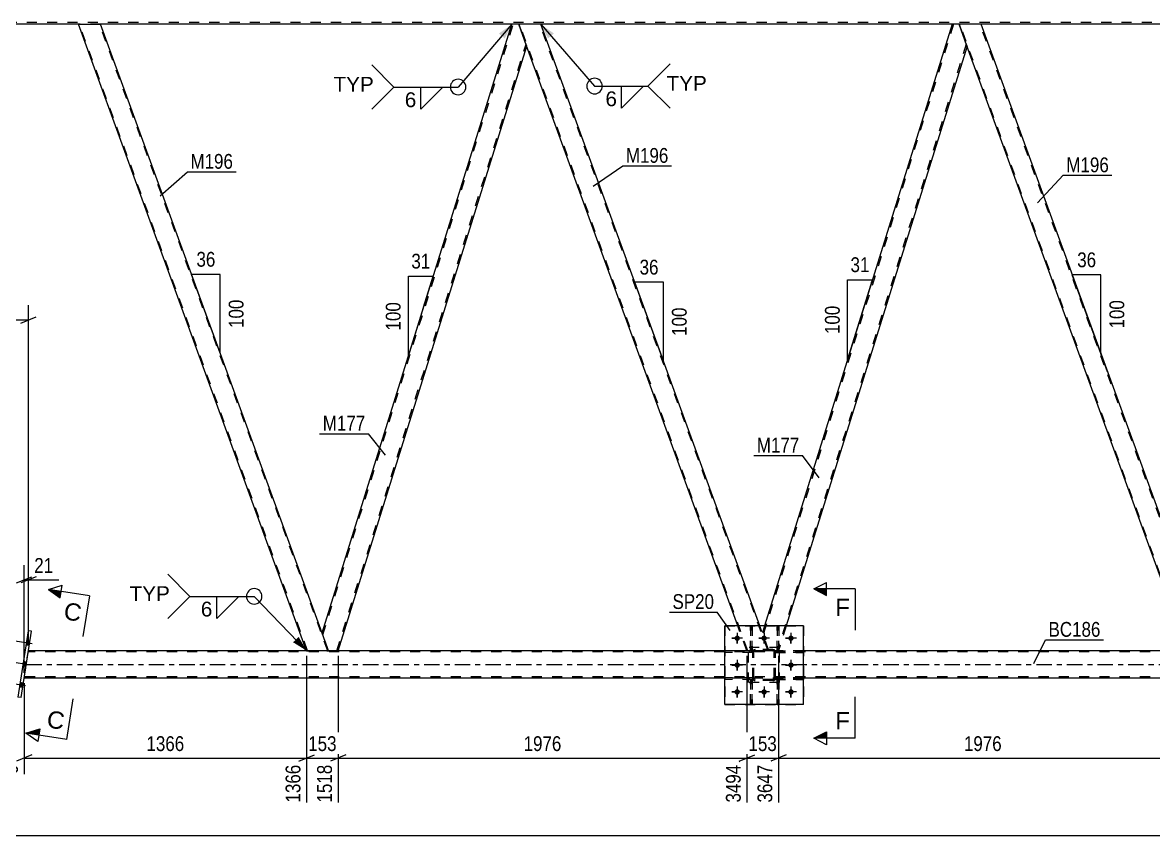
# Model space of a CAD drawing. Header units: millimetres. Extents: x 0 to 841, y 0 to 594.
# Drawn here: x 110.9 to 329.5, y 278.6 to 435.9 of the extents above; entities that cross this region are included whole.
import ezdxf

# ---------------------------------------------------------------- set-up
doc = ezdxf.new("R2010")
doc.units = ezdxf.units.MM
doc.linetypes.add('DXK_LINE_DOT2', pattern=[3.9198, 1.9599, -1.9599])
doc.linetypes.add('DXK_LINE_DOT3', pattern=[5.9187, 2.979, -0.9799, 0.9799, -0.9799])
doc.styles.add('Arial', font='ARIAL.TTF', dxfattribs={"height": 0.2})
doc.styles.add('Arial Narrow', font='ARIALN.TTF', dxfattribs={"height": 0.2})

# ---------------------------------------------------------------- blocks, each defined once
blk = doc.blocks.new('Part-318887585-3973 - 3642')
at = {"color": 7, "linetype": 'DXK_LINE_DOT2'}
for p, q in [((252.06, 314.05), (252.1, 314.24)), ((252.1, 314.24), (252.06, 314.05)), ((252.06, 309.01), (252.06, 314.05)), ((252.3, 314.05), (252.32, 314.15)), ((252.3, 309.01), (252.3, 314.05)), ((252.32, 314.15), (252.37, 314.22)), ((252.36, 314.5), (252.54, 314.53)), ((252.54, 314.53), (252.36, 314.5)), ((252.37, 314.22), (252.45, 314.28)), ((252.45, 314.28), (252.54, 314.29)), ((255.98, 314.53), (252.54, 314.53)), ((252.54, 314.29), (255.98, 314.29)), ((255.98, 314.53), (256.17, 314.5)), ((256.17, 314.5), (255.98, 314.53)), ((255.98, 314.29), (256.08, 314.28)), ((256.08, 314.28), (256.15, 314.22)), ((256.15, 314.22), (256.21, 314.15)), ((256.21, 314.15), (256.22, 314.05)), ((256.22, 309.01), (256.22, 314.05)), ((256.43, 314.24), (256.46, 314.05)), ((256.46, 314.05), (256.43, 314.24)), ((256.46, 309.01), (256.46, 314.05)), ((252.1, 308.83), (252.06, 309.01)), ((252.06, 309.01), (252.1, 308.83)), ((252.32, 308.92), (252.3, 309.01)), ((252.37, 308.84), (252.32, 308.92)), ((252.54, 308.53), (252.36, 308.57)), ((252.36, 308.57), (252.54, 308.53)), ((252.45, 308.79), (252.37, 308.84)), ((252.54, 308.77), (252.45, 308.79)), ((255.98, 308.77), (252.54, 308.77)), ((255.98, 308.53), (252.54, 308.53)), ((256.08, 308.79), (255.98, 308.77)), ((256.17, 308.57), (255.98, 308.53)), ((255.98, 308.53), (256.17, 308.57)), ((256.15, 308.84), (256.08, 308.79)), ((256.21, 308.92), (256.15, 308.84)), ((256.22, 309.01), (256.21, 308.92)), ((256.46, 309.01), (256.43, 308.83)), ((256.43, 308.83), (256.46, 309.01))]:
    blk.add_line(p, q, dxfattribs=at)
at = {"color": 7, "linetype": 'DXK_LINE_DOT3'}
blk.add_line((254.26, 311.53), (254.26, 311.53), dxfattribs=at)
at = {"color": 7, "linetype": 'DXK_LINE_DOT2'}
for centre, start, end in [((252.54, 314.05), 112.5, 157.5), ((252.54, 314.05), 112.5, 157.5), ((255.98, 314.05), 22.5, 67.5), ((255.98, 314.05), 22.5, 67.5), ((252.54, 309.01), 202.5, 247.5), ((252.54, 309.01), 202.5, 247.5), ((255.98, 309.01), 292.5, 337.5), ((255.98, 309.01), 292.5, 337.5)]:
    blk.add_arc(centre, 0.48, start, end, dxfattribs=at)
blk = doc.blocks.new('Part-318887585-4047 - 3642')
at = {"color": 2, "linetype": 'Continuous'}
for p, q in [((111.97, 318.19), (109.95, 305.35)), ((110.58, 305.25), (112.6, 318.09)), ((112.6, 318.09), (111.97, 318.19)), ((110.58, 305.25), (109.95, 305.35))]:
    blk.add_line(p, q, dxfattribs=at)
blk = doc.blocks.new('Part-318887585-4115 - 3642')
at = {"color": 7, "linetype": 'DXK_LINE_DOT2'}
for p, q in [((252.06, 309.09), (246.66, 309.09)), ((246.66, 308.77), (246.66, 309.09)), ((252.06, 308.77), (246.66, 308.77)), ((251.46, 308.77), (251.46, 309.09)), ((252.06, 309.09), (252.06, 308.77))]:
    blk.add_line(p, q, dxfattribs=at)
blk = doc.blocks.new('Part-318887585-4079 - 3642')
at = {"color": 7, "linetype": 'DXK_LINE_DOT2'}
for p, q in [((256.82, 303.93), (256.82, 308.77)), ((256.82, 308.77), (257.14, 308.77)), ((257.14, 308.77), (257.14, 303.93)), ((256.82, 308.17), (257.14, 308.17)), ((257.14, 303.93), (256.82, 303.93))]:
    blk.add_line(p, q, dxfattribs=at)
blk = doc.blocks.new('Part-318887585-4085 - 3642')
at = {"color": 7, "linetype": 'DXK_LINE_DOT2'}
for p, q in [((256.82, 314.29), (256.82, 319.13)), ((256.82, 319.13), (257.14, 319.13)), ((257.14, 319.13), (257.14, 314.29)), ((256.82, 314.89), (257.14, 314.89)), ((257.14, 314.29), (256.82, 314.29))]:
    blk.add_line(p, q, dxfattribs=at)
blk = doc.blocks.new('Part-318887585-4039 - 3642')
at = {"color": 7, "linetype": 'DXK_LINE_DOT2'}
for p, q in [((261.86, 309.09), (256.46, 309.09)), ((256.46, 309.09), (256.46, 308.77)), ((256.46, 308.77), (261.86, 308.77)), ((257.06, 308.77), (257.06, 309.09)), ((261.86, 308.77), (261.86, 309.09))]:
    blk.add_line(p, q, dxfattribs=at)
blk = doc.blocks.new('Part-318887585-4118 - 3642')
at = {"color": 2, "linetype": 'Continuous'}
blk.add_line((251.94, 319.13), (251.62, 319.13), dxfattribs=at)
at = {"color": 7, "linetype": 'DXK_LINE_DOT2'}
for p, q in [((251.62, 319.13), (251.62, 314.29)), ((251.94, 314.29), (251.94, 319.13)), ((251.62, 314.89), (251.94, 314.89)), ((251.62, 314.29), (251.94, 314.29))]:
    blk.add_line(p, q, dxfattribs=at)
blk = doc.blocks.new('Part-318887585-3871 - 3642')
at = {"color": 2, "linetype": 'Continuous'}
for p, q in [((296.21, 435.53), (291.95, 435.53)), ((339.08, 317.73), (296.21, 435.53)), ((336.07, 314.31), (293.48, 431.33))]:
    blk.add_line(p, q, dxfattribs=at)
at = {"color": 7, "linetype": 'DXK_LINE_DOT2'}
for p, q in [((291.95, 435.53), (293.48, 431.33)), ((336.24, 314.31), (292.12, 435.53)), ((340.16, 314.31), (296.04, 435.53)), ((340.33, 314.31), (339.08, 317.73)), ((336.07, 314.31), (340.33, 314.31))]:
    blk.add_line(p, q, dxfattribs=at)
blk = doc.blocks.new('Bolt-318887585-3878 - 3642')
at = {"color": 1, "linetype": 'Continuous'}
for p, q in [((249.06, 317.77), (249.06, 317.08)), ((254.26, 317.77), (254.26, 317.08)), ((259.46, 317.77), (259.46, 317.08)), ((248.02, 316.73), (248.72, 316.73)), ((249.06, 315.69), (249.06, 316.39)), ((250.1, 316.73), (249.41, 316.73)), ((253.22, 316.73), (253.92, 316.73)), ((254.26, 315.69), (254.26, 316.39)), ((255.3, 316.73), (254.61, 316.73)), ((258.42, 316.73), (259.12, 316.73)), ((259.46, 315.69), (259.46, 316.39)), ((260.5, 316.73), (259.81, 316.73)), ((248.02, 311.53), (248.72, 311.53)), ((249.06, 312.57), (249.06, 311.88)), ((249.06, 310.49), (249.06, 311.19)), ((250.1, 311.53), (249.41, 311.53)), ((258.42, 311.53), (259.12, 311.53)), ((259.46, 312.57), (259.46, 311.88)), ((259.46, 310.49), (259.46, 311.19)), ((260.5, 311.53), (259.81, 311.53)), ((248.02, 306.33), (248.72, 306.33)), ((249.06, 307.37), (249.06, 306.68)), ((250.1, 306.33), (249.41, 306.33)), ((253.22, 306.33), (253.92, 306.33)), ((254.26, 307.37), (254.26, 306.68)), ((255.3, 306.33), (254.61, 306.33)), ((258.42, 306.33), (259.12, 306.33)), ((259.46, 307.37), (259.46, 306.68)), ((260.5, 306.33), (259.81, 306.33)), ((249.06, 305.29), (249.06, 305.99)), ((254.26, 305.29), (254.26, 305.99)), ((259.46, 305.29), (259.46, 305.99))]:
    blk.add_line(p, q, dxfattribs=at)
blk = doc.blocks.new('Bolt-318887585-3907 - 3642')
at = {"linetype": 'Continuous'}
for points in [[(111.66, 316.26), (111.53, 315.39), (112.16, 315.29), (112.3, 316.16)], [(111.66, 316.26), (111.53, 315.39), (112.16, 315.29), (112.3, 316.16)], [(111.66, 316.26), (111.53, 315.39), (112.16, 315.29), (112.3, 316.16)], [(111.03, 312.21), (110.89, 311.34), (111.52, 311.24), (111.66, 312.11)], [(111.03, 312.21), (110.89, 311.34), (111.52, 311.24), (111.66, 312.11)], [(110.39, 308.16), (110.25, 307.29), (110.89, 307.19), (111.02, 308.06)], [(110.39, 308.16), (110.25, 307.29), (110.89, 307.19), (111.02, 308.06)], [(110.39, 308.16), (110.25, 307.29), (110.89, 307.19), (111.02, 308.06)]]:
    blk.add_hatch(color=1, dxfattribs=at).paths.add_polyline_path(points)
at = {"color": 1, "linetype": 'Continuous'}
for p, q in [((112.74, 315.64), (109.46, 316.16)), ((112.74, 315.64), (109.46, 316.16)), ((112.74, 315.64), (109.46, 316.16)), ((112.16, 315.29), (111.53, 315.39)), ((112.16, 315.29), (111.53, 315.39)), ((112.16, 315.29), (111.53, 315.39)), ((112.3, 316.16), (111.66, 316.26)), ((112.3, 316.16), (111.66, 316.26)), ((112.3, 316.16), (111.66, 316.26)), ((112.11, 311.59), (108.83, 312.11)), ((112.11, 311.59), (108.83, 312.11)), ((111.52, 311.24), (110.89, 311.34)), ((111.52, 311.24), (110.89, 311.34)), ((111.66, 312.11), (111.03, 312.21)), ((111.66, 312.11), (111.03, 312.21)), ((111.47, 307.54), (108.19, 308.06)), ((111.47, 307.54), (108.19, 308.06)), ((111.47, 307.54), (108.19, 308.06)), ((110.89, 307.19), (110.25, 307.29)), ((110.89, 307.19), (110.25, 307.29)), ((110.89, 307.19), (110.25, 307.29)), ((111.02, 308.06), (110.39, 308.16)), ((111.02, 308.06), (110.39, 308.16)), ((111.02, 308.06), (110.39, 308.16))]:
    blk.add_line(p, q, dxfattribs=at)
blk = doc.blocks.new('Part-318887585-3913 - 3642')
at = {"color": 7, "linetype": 'DXK_LINE_DOT2'}
for p, q in [((257.26, 314.93), (251.26, 314.93)), ((251.26, 308.13), (251.26, 314.93)), ((257.26, 308.13), (257.26, 314.93)), ((257.26, 308.13), (251.26, 308.13))]:
    blk.add_line(p, q, dxfattribs=at)
blk = doc.blocks.new('Part-318887585-3939 - 3642')
at = {"color": 7, "linetype": 'DXK_LINE_DOT2'}
for p, q in [((251.62, 303.93), (251.62, 308.77)), ((251.62, 308.77), (251.94, 308.77)), ((251.94, 308.77), (251.94, 303.93)), ((251.62, 308.17), (251.94, 308.17)), ((251.94, 303.93), (251.62, 303.93))]:
    blk.add_line(p, q, dxfattribs=at)
blk = doc.blocks.new('Part-318887585-4096 - 3642')
at = {"color": 7, "linetype": 'DXK_LINE_DOT2'}
for p, q in [((252.06, 314.29), (246.66, 314.29)), ((246.66, 314.29), (246.66, 313.97)), ((252.06, 313.97), (246.66, 313.97)), ((251.46, 313.97), (251.46, 314.29)), ((252.06, 313.97), (252.06, 314.29))]:
    blk.add_line(p, q, dxfattribs=at)
blk = doc.blocks.new('Part-318887585-3947 - 3642')
at = {"color": 2, "linetype": 'Continuous'}
for p, q in [((165.8, 314.31), (121.68, 435.53)), ((121.68, 435.53), (125.94, 435.53)), ((168.81, 317.73), (125.94, 435.53))]:
    blk.add_line(p, q, dxfattribs=at)
at = {"color": 7, "linetype": 'DXK_LINE_DOT2'}
for p, q in [((165.97, 314.31), (121.85, 435.53)), ((169.89, 314.31), (125.77, 435.53)), ((170.06, 314.31), (168.81, 317.73)), ((165.8, 314.31), (170.06, 314.31))]:
    blk.add_line(p, q, dxfattribs=at)
blk = doc.blocks.new('Part-318887585-3965 - 3642')
at = {"color": 7, "linetype": 'DXK_LINE_DOT2'}
for p, q in [((257.14, 308.77), (256.82, 308.77)), ((256.82, 308.77), (256.82, 303.93)), ((257.14, 303.93), (257.14, 308.77)), ((256.82, 308.17), (257.14, 308.17)), ((256.82, 303.93), (257.14, 303.93))]:
    blk.add_line(p, q, dxfattribs=at)
blk = doc.blocks.new('Part-318887585-3971 - 3642')
at = {"color": 2, "linetype": 'Continuous'}
for p, q in [((261.86, 319.13), (246.66, 319.13)), ((246.66, 303.93), (246.66, 319.13)), ((261.86, 303.93), (261.86, 319.13)), ((261.86, 303.93), (246.66, 303.93))]:
    blk.add_line(p, q, dxfattribs=at)
blk = doc.blocks.new('Part-318887585-3972 - 3642')
at = {"color": 7, "linetype": 'DXK_LINE_DOT2'}
for p, q in [((246.66, 319.13), (261.86, 319.13)), ((246.66, 319.13), (246.66, 303.93)), ((261.86, 319.13), (261.86, 303.93)), ((246.66, 303.93), (261.86, 303.93))]:
    blk.add_line(p, q, dxfattribs=at)
blk = doc.blocks.new('Part-318887585-3974 - 3642')
at = {"color": 7, "linetype": 'DXK_LINE_DOT2'}
for p, q in [((257.26, 314.93), (251.26, 314.93)), ((251.26, 308.13), (251.26, 314.93)), ((257.26, 308.13), (257.26, 314.93)), ((257.26, 308.13), (251.26, 308.13))]:
    blk.add_line(p, q, dxfattribs=at)
blk = doc.blocks.new('Part-318887585-3979 - 3642')
at = {"color": 7, "linetype": 'DXK_LINE_DOT2'}
for p, q in [((290.88, 435.53), (254.06, 317.41)), ((293.36, 431.66), (256.79, 314.31)), ((293.5, 431.28), (293.48, 431.33)), ((293.5, 431.28), (293.48, 431.33)), ((254.35, 319.13), (253.93, 317.78)), ((255.19, 314.31), (253.93, 317.78)), ((258.54, 319.13), (257.04, 314.31)), ((257.04, 314.31), (255.19, 314.31))]:
    blk.add_line(p, q, dxfattribs=at)
at = {"color": 2, "linetype": 'Continuous'}
for p, q in [((290.63, 435.53), (254.35, 319.13)), ((291.95, 435.53), (290.63, 435.53)), ((293.48, 431.33), (291.95, 435.53)), ((293.5, 431.28), (258.54, 319.13))]:
    blk.add_line(p, q, dxfattribs=at)
blk = doc.blocks.new('Part-318887585-3984 - 3642')
at = {"color": 2, "linetype": 'Continuous'}
for p, q in [((211.07, 435.53), (206.81, 435.53)), ((253.44, 319.13), (211.07, 435.53)), ((249.18, 319.13), (208.34, 431.33))]:
    blk.add_line(p, q, dxfattribs=at)
at = {"color": 7, "linetype": 'DXK_LINE_DOT2'}
for p, q in [((206.81, 435.53), (208.34, 431.33)), ((251.11, 314.31), (206.99, 435.53)), ((255.02, 314.31), (210.9, 435.53)), ((250.94, 314.31), (249.18, 319.13)), ((255.19, 314.31), (253.44, 319.13)), ((255.19, 314.31), (250.94, 314.31))]:
    blk.add_line(p, q, dxfattribs=at)
blk = doc.blocks.new('Part-318887585-3989 - 3642')
at = {"color": 2, "linetype": 'Continuous'}
for p, q in [((168.79, 317.78), (205.5, 435.53)), ((206.81, 435.53), (205.5, 435.53)), ((208.34, 431.33), (206.81, 435.53)), ((171.9, 314.31), (208.36, 431.28)), ((170.06, 314.31), (168.81, 317.73))]:
    blk.add_line(p, q, dxfattribs=at)
at = {"color": 7, "linetype": 'DXK_LINE_DOT2'}
for p, q in [((168.93, 317.41), (205.75, 435.53)), ((171.65, 314.31), (208.23, 431.65)), ((208.36, 431.28), (208.34, 431.33)), ((208.36, 431.28), (208.34, 431.33)), ((168.81, 317.73), (168.79, 317.78)), ((170.06, 314.31), (171.9, 314.31))]:
    blk.add_line(p, q, dxfattribs=at)
blk = doc.blocks.new('Part-318887585-4002 - 3642')
at = {"color": 7, "linetype": 'DXK_LINE_DOT2'}
for p, q in [((111.18, 309.03), (112.01, 314.31)), ((787.51, 314.07), (111.97, 314.07)), ((261.86, 314.31), (246.66, 314.31)), ((787.51, 309.27), (111.21, 309.27)), ((261.86, 309.03), (246.66, 309.03))]:
    blk.add_line(p, q, dxfattribs=at)
at = {"color": 2, "linetype": 'Continuous'}
for p, q in [((246.66, 314.31), (112.01, 314.31)), ((501.88, 314.31), (261.86, 314.31)), ((246.66, 309.03), (111.18, 309.03)), ((501.88, 309.03), (261.86, 309.03))]:
    blk.add_line(p, q, dxfattribs=at)
at = {"color": 7, "linetype": 'DXK_LINE_DOT3'}
blk.add_line((111.59, 311.67), (787.51, 311.67), dxfattribs=at)
blk = doc.blocks.new('Part-318887585-4030 - 3642')
at = {"color": 7, "linetype": 'DXK_LINE_DOT2'}
for p, q in [((256.46, 313.97), (256.46, 314.29)), ((256.46, 314.29), (261.86, 314.29)), ((261.86, 313.97), (256.46, 313.97)), ((257.06, 313.97), (257.06, 314.29)), ((261.86, 314.29), (261.86, 313.97))]:
    blk.add_line(p, q, dxfattribs=at)
blk = doc.blocks.new('Part-318887585-4036 - 3642')
at = {"color": 7, "linetype": 'DXK_LINE_DOT2'}
for p, q in [((261.86, 314.29), (256.46, 314.29)), ((256.46, 314.29), (256.46, 313.97)), ((256.46, 313.97), (261.86, 313.97)), ((257.06, 313.97), (257.06, 314.29)), ((261.86, 313.97), (261.86, 314.29))]:
    blk.add_line(p, q, dxfattribs=at)
blk = doc.blocks.new('Part-318887585-4042 - 3642')
at = {"color": 7, "linetype": 'DXK_LINE_DOT2'}
for p, q in [((251.62, 314.29), (251.62, 319.13)), ((251.62, 319.13), (251.94, 319.13)), ((251.94, 319.13), (251.94, 314.29)), ((251.62, 314.89), (251.94, 314.89)), ((251.94, 314.29), (251.62, 314.29))]:
    blk.add_line(p, q, dxfattribs=at)
blk = doc.blocks.new('Part-318887585-4163 - 3642')
at = {"color": 7, "linetype": 'DXK_LINE_DOT2'}
for p, q in [((251.94, 308.77), (251.62, 308.77)), ((251.62, 308.77), (251.62, 303.93)), ((251.94, 303.93), (251.94, 308.77)), ((251.62, 308.17), (251.94, 308.17)), ((251.62, 303.93), (251.94, 303.93))]:
    blk.add_line(p, q, dxfattribs=at)
blk = doc.blocks.new('Part-318887585-4073 - 3642')
at = {"color": 7, "linetype": 'DXK_LINE_DOT2'}
for p, q in [((776.11, 435.85), (69.68, 435.85)), ((125.94, 435.53), (121.68, 435.53)), ((211.07, 435.53), (205.5, 435.53)), ((296.21, 435.53), (290.63, 435.53))]:
    blk.add_line(p, q, dxfattribs=at)
at = {"color": 2, "linetype": 'Continuous'}
for p, q in [((121.68, 435.53), (69.68, 435.53)), ((205.5, 435.53), (125.94, 435.53)), ((290.63, 435.53), (211.07, 435.53)), ((375.77, 435.53), (296.21, 435.53))]:
    blk.add_line(p, q, dxfattribs=at)
blk = doc.blocks.new('Bolt-318887585-4074 - 3642')
at = {"linetype": 'Continuous'}
for points in [[(249.58, 316.73, -1), (248.54, 316.73, -1)], [(254.78, 316.73, -1), (253.74, 316.73, -1)], [(259.98, 316.73, -1), (258.94, 316.73, -1)], [(249.58, 311.53, -1), (248.54, 311.53, -1)], [(259.98, 311.53, -1), (258.94, 311.53, -1)], [(249.58, 306.33, -1), (248.54, 306.33, -1)], [(254.78, 306.33, -1), (253.74, 306.33, -1)], [(259.98, 306.33, -1), (258.94, 306.33, -1)]]:
    blk.add_hatch(color=1, dxfattribs=at).paths.add_polyline_path(points)
at = {"color": 1, "linetype": 'Continuous'}
for p, q in [((249.06, 317.77), (249.06, 315.69)), ((254.26, 317.77), (254.26, 315.69)), ((259.46, 317.77), (259.46, 315.69)), ((250.1, 316.73), (248.02, 316.73)), ((255.3, 316.73), (253.22, 316.73)), ((260.5, 316.73), (258.42, 316.73)), ((250.1, 311.53), (248.02, 311.53)), ((249.06, 312.57), (249.06, 310.49)), ((260.5, 311.53), (258.42, 311.53)), ((259.46, 312.57), (259.46, 310.49)), ((250.1, 306.33), (248.02, 306.33)), ((249.06, 307.37), (249.06, 305.29)), ((255.3, 306.33), (253.22, 306.33)), ((254.26, 307.37), (254.26, 305.29)), ((260.5, 306.33), (258.42, 306.33)), ((259.46, 307.37), (259.46, 305.29))]:
    blk.add_line(p, q, dxfattribs=at)
blk = doc.blocks.new('Part-318887585-4093 - 3642')
at = {"color": 7, "linetype": 'DXK_LINE_DOT2'}
for p, q in [((252.06, 314.05), (252.1, 314.24)), ((252.1, 314.24), (252.06, 314.05)), ((252.06, 309.01), (252.06, 314.05)), ((252.3, 314.05), (252.32, 314.15)), ((252.3, 309.01), (252.3, 314.05)), ((252.32, 314.15), (252.37, 314.22)), ((252.36, 314.5), (252.54, 314.53)), ((252.54, 314.53), (252.36, 314.5)), ((252.37, 314.22), (252.45, 314.28)), ((252.45, 314.28), (252.54, 314.29)), ((255.98, 314.53), (252.54, 314.53)), ((252.54, 314.29), (255.98, 314.29)), ((255.98, 314.53), (256.17, 314.5)), ((256.17, 314.5), (255.98, 314.53)), ((255.98, 314.29), (256.08, 314.28)), ((256.08, 314.28), (256.15, 314.22)), ((256.15, 314.22), (256.21, 314.15)), ((256.21, 314.15), (256.22, 314.05)), ((256.22, 309.01), (256.22, 314.05)), ((256.43, 314.24), (256.46, 314.05)), ((256.46, 314.05), (256.43, 314.24)), ((256.46, 309.01), (256.46, 314.05)), ((252.1, 308.83), (252.06, 309.01)), ((252.06, 309.01), (252.1, 308.83)), ((252.32, 308.92), (252.3, 309.01)), ((252.37, 308.84), (252.32, 308.92)), ((252.54, 308.53), (252.36, 308.57)), ((252.36, 308.57), (252.54, 308.53)), ((252.45, 308.79), (252.37, 308.84)), ((252.54, 308.77), (252.45, 308.79)), ((255.98, 308.77), (252.54, 308.77)), ((255.98, 308.53), (252.54, 308.53)), ((256.08, 308.79), (255.98, 308.77)), ((256.17, 308.57), (255.98, 308.53)), ((255.98, 308.53), (256.17, 308.57)), ((256.15, 308.84), (256.08, 308.79)), ((256.21, 308.92), (256.15, 308.84)), ((256.22, 309.01), (256.21, 308.92)), ((256.46, 309.01), (256.43, 308.83)), ((256.43, 308.83), (256.46, 309.01))]:
    blk.add_line(p, q, dxfattribs=at)
at = {"color": 7, "linetype": 'DXK_LINE_DOT3'}
blk.add_line((254.26, 311.53), (254.26, 311.53), dxfattribs=at)
at = {"color": 7, "linetype": 'DXK_LINE_DOT2'}
for centre, start, end in [((252.54, 314.05), 112.5, 157.5), ((252.54, 314.05), 112.5, 157.5), ((255.98, 314.05), 22.5, 67.5), ((255.98, 314.05), 22.5, 67.5), ((252.54, 309.01), 202.5, 247.5), ((252.54, 309.01), 202.5, 247.5), ((255.98, 309.01), 292.5, 337.5), ((255.98, 309.01), 292.5, 337.5)]:
    blk.add_arc(centre, 0.48, start, end, dxfattribs=at)
blk = doc.blocks.new('Part-318887585-4097 - 3642')
at = {"color": 7, "linetype": 'DXK_LINE_DOT2'}
for p, q in [((252.06, 309.09), (246.66, 309.09)), ((246.66, 309.09), (246.66, 308.77)), ((252.06, 308.77), (246.66, 308.77)), ((251.46, 308.77), (251.46, 309.09)), ((252.06, 308.77), (252.06, 309.09))]:
    blk.add_line(p, q, dxfattribs=at)
blk = doc.blocks.new('Part-318887585-4109 - 3642')
at = {"color": 7, "linetype": 'DXK_LINE_DOT2'}
for p, q in [((256.46, 308.77), (256.46, 309.09)), ((256.46, 309.09), (261.86, 309.09)), ((261.86, 308.77), (256.46, 308.77)), ((257.06, 308.77), (257.06, 309.09)), ((261.86, 309.09), (261.86, 308.77))]:
    blk.add_line(p, q, dxfattribs=at)
blk = doc.blocks.new('Part-318887585-4112 - 3642')
at = {"color": 7, "linetype": 'DXK_LINE_DOT2'}
for p, q in [((252.06, 314.29), (246.66, 314.29)), ((246.66, 313.97), (246.66, 314.29)), ((252.06, 313.97), (246.66, 313.97)), ((251.46, 313.97), (251.46, 314.29)), ((252.06, 314.29), (252.06, 313.97))]:
    blk.add_line(p, q, dxfattribs=at)
blk = doc.blocks.new('Part-318887585-4127 - 3642')
at = {"color": 2, "linetype": 'Continuous'}
blk.add_line((257.14, 319.13), (256.82, 319.13), dxfattribs=at)
at = {"color": 7, "linetype": 'DXK_LINE_DOT2'}
for p, q in [((256.82, 319.13), (256.82, 314.29)), ((257.14, 314.29), (257.14, 319.13)), ((256.82, 314.89), (257.14, 314.89)), ((256.82, 314.29), (257.14, 314.29))]:
    blk.add_line(p, q, dxfattribs=at)
blk = doc.blocks.new('AngleDimension-318887585-11777 - 3642')
at = {"color": 7, "linetype": 'Continuous'}
for p, q in [((319.4, 387.02), (313.86, 387.02)), ((319.4, 371.8), (313.86, 387.02)), ((319.4, 371.8), (319.4, 387.02)), ((320.69, 368.25), (319.4, 371.8))]:
    blk.add_line(p, q, dxfattribs=at)
at = {"color": 0}
for points in [[(319.06, 387.92), (319.06, 392.12), (314.21, 392.12), (314.21, 387.92)], [(324.5, 382.75), (320.3, 382.75), (320.3, 376.07), (324.5, 376.07)]]:
    blk.add_wipeout(points, dxfattribs=at)
at = {"color": 3, "style": 'Arial Narrow'}
blk.add_text('36', height=2.863, dxfattribs=at).set_placement((314.81, 388.52))
blk.add_text('100', height=2.863, rotation=90.0002, dxfattribs=at).set_placement((323.9, 376.67))
blk = doc.blocks.new('StraightDimension-318887585-4192 - 3642')
at = {"color": 7, "linetype": 'Continuous'}
for p, q in [((171.9, 313.31), (171.9, 284.94)), ((250.94, 313.31), (250.94, 284.94)), ((173.4, 294.15), (170.4, 292.95)), ((171.9, 293.55), (250.94, 293.55)), ((249.44, 292.95), (252.44, 294.15))]:
    blk.add_line(p, q, dxfattribs=at)
at = {"color": 0}
blk.add_wipeout([(215.68, 294.3), (215.68, 298.5), (207.16, 298.5), (207.16, 294.3)], dxfattribs=at)
at = {"color": 0, "linetype": 'Continuous'}
blk.add_wipeout([(250.34, 292.85), (246.14, 292.85), (246.14, 284.34), (250.34, 284.34)], dxfattribs=at)
at = {"color": 3, "style": 'Arial Narrow'}
blk.add_text('1976', height=2.863, dxfattribs=at).set_placement((207.76, 294.9))
at = {"color": 3, "linetype": 'Continuous', "style": 'Arial Narrow'}
blk.add_text('3494', height=2.863, rotation=90.0002, dxfattribs=at).set_placement((249.74, 284.94))
blk = doc.blocks.new('AngleDimension-318887585-11763 - 3642')
at = {"color": 7, "linetype": 'Continuous'}
for p, q in [((270.39, 386.07), (275.21, 386.07)), ((270.39, 370.6), (275.21, 386.07)), ((270.39, 370.6), (270.39, 386.07)), ((275.06, 385.58), (275.21, 386.07))]:
    blk.add_line(p, q, dxfattribs=at)
at = {"color": 0}
for points in [[(275.23, 386.97), (275.23, 391.17), (270.37, 391.17), (270.37, 386.97)], [(269.49, 381.68), (265.29, 381.68), (265.29, 374.99), (269.49, 374.99)]]:
    blk.add_wipeout(points, dxfattribs=at)
at = {"color": 3, "style": 'Arial Narrow'}
blk.add_text('31', height=2.863, dxfattribs=at).set_placement((270.97, 387.57))
blk.add_text('100', height=2.863, rotation=90.0002, dxfattribs=at).set_placement((268.89, 375.59))
blk = doc.blocks.new('AngleDimension-318887585-11735 - 3642')
at = {"color": 7, "linetype": 'Continuous'}
for p, q in [((185.47, 386.76), (190.29, 386.76)), ((185.47, 371.29), (190.29, 386.76)), ((185.47, 371.29), (185.47, 386.76)), ((188.43, 380.78), (190.29, 386.76))]:
    blk.add_line(p, q, dxfattribs=at)
at = {"color": 0}
for points in [[(190.31, 387.66), (190.31, 391.86), (185.46, 391.86), (185.46, 387.66)], [(184.57, 382.37), (180.37, 382.37), (180.37, 375.68), (184.57, 375.68)]]:
    blk.add_wipeout(points, dxfattribs=at)
at = {"color": 3, "style": 'Arial Narrow'}
blk.add_text('31', height=2.863, dxfattribs=at).set_placement((186.06, 388.26))
blk.add_text('100', height=2.863, rotation=90.0002, dxfattribs=at).set_placement((183.97, 376.28))
blk = doc.blocks.new('StraightDimension-318887585-4483 - 3642')
at = {"color": 7, "linetype": 'Continuous'}
blk.add_line((58.82, 278.57), (798.37, 278.57), dxfattribs=at)
blk = doc.blocks.new('StraightDimension-318887585-4211 - 3642')
at = {"color": 7, "linetype": 'Continuous'}
for p, q in [((250.94, 313.31), (250.94, 284.94)), ((257.04, 313.31), (257.04, 284.94)), ((249.44, 292.95), (252.44, 294.15)), ((250.94, 293.55), (257.04, 293.55)), ((258.54, 294.15), (255.54, 292.95))]:
    blk.add_line(p, q, dxfattribs=at)
at = {"color": 0}
blk.add_wipeout([(257.33, 294.3), (257.33, 298.5), (250.64, 298.5), (250.64, 294.3)], dxfattribs=at)
at = {"color": 0, "linetype": 'Continuous'}
blk.add_wipeout([(256.44, 292.85), (252.24, 292.85), (252.24, 284.34), (256.44, 284.34)], dxfattribs=at)
at = {"color": 3, "style": 'Arial Narrow'}
blk.add_text('153', height=2.863, dxfattribs=at).set_placement((251.24, 294.9))
at = {"color": 3, "linetype": 'Continuous', "style": 'Arial Narrow'}
blk.add_text('3647', height=2.863, rotation=90.0002, dxfattribs=at).set_placement((255.84, 284.94))
blk = doc.blocks.new('StraightDimension-318887585-4230 - 3642')
at = {"color": 7, "linetype": 'Continuous'}
for p, q in [((257.04, 313.31), (257.04, 284.94)), ((336.07, 313.31), (336.07, 284.94)), ((258.54, 294.15), (255.54, 292.95)), ((257.04, 293.55), (336.07, 293.55)), ((334.57, 292.95), (337.57, 294.15))]:
    blk.add_line(p, q, dxfattribs=at)
at = {"color": 0}
blk.add_wipeout([(300.81, 294.3), (300.81, 298.5), (292.3, 298.5), (292.3, 294.3)], dxfattribs=at)
at = {"color": 0, "linetype": 'Continuous'}
blk.add_wipeout([(335.47, 292.85), (331.27, 292.85), (331.27, 284.34), (335.47, 284.34)], dxfattribs=at)
at = {"color": 3, "style": 'Arial Narrow'}
blk.add_text('1976', height=2.863, dxfattribs=at).set_placement((292.9, 294.9))
at = {"color": 3, "linetype": 'Continuous', "style": 'Arial Narrow'}
blk.add_text('5622', height=2.863, rotation=90.0002, dxfattribs=at).set_placement((334.87, 284.94))
blk = doc.blocks.new('StraightDimension-318887585-4451 - 3642')
at = {"color": 7, "linetype": 'Continuous'}
for p, q in [((165.8, 313.31), (165.8, 284.94)), ((171.9, 313.31), (171.9, 284.94)), ((164.3, 292.95), (167.3, 294.15)), ((165.8, 293.55), (171.9, 293.55)), ((173.4, 294.15), (170.4, 292.95))]:
    blk.add_line(p, q, dxfattribs=at)
at = {"color": 0}
blk.add_wipeout([(172.19, 294.3), (172.19, 298.5), (165.51, 298.5), (165.51, 294.3)], dxfattribs=at)
at = {"color": 0, "linetype": 'Continuous'}
blk.add_wipeout([(171.3, 292.85), (167.1, 292.85), (167.1, 284.34), (171.3, 284.34)], dxfattribs=at)
at = {"color": 3, "style": 'Arial Narrow'}
blk.add_text('153', height=2.863, dxfattribs=at).set_placement((166.11, 294.9))
at = {"color": 3, "linetype": 'Continuous', "style": 'Arial Narrow'}
blk.add_text('1518', height=2.863, rotation=90.0002, dxfattribs=at).set_placement((170.7, 284.94))
blk = doc.blocks.new('StraightDimension-318887585-4470 - 3642')
at = {"color": 7, "linetype": 'Continuous'}
for p, q in [((165.8, 313.31), (165.8, 284.94)), ((111.18, 308.03), (111.18, 290.42)), ((112.68, 294.15), (109.68, 292.95)), ((111.18, 293.55), (165.8, 293.55)), ((164.3, 292.95), (167.3, 294.15))]:
    blk.add_line(p, q, dxfattribs=at)
at = {"color": 0}
blk.add_wipeout([(142.75, 294.3), (142.75, 298.5), (134.23, 298.5), (134.23, 294.3)], dxfattribs=at)
at = {"color": 0, "linetype": 'Continuous'}
for points in [[(110.58, 292.85), (106.38, 292.85), (106.38, 289.82), (110.58, 289.82)], [(165.2, 292.85), (161, 292.85), (161, 284.34), (165.2, 284.34)]]:
    blk.add_wipeout(points, dxfattribs=at)
at = {"color": 3, "style": 'Arial Narrow'}
blk.add_text('1366', height=2.863, dxfattribs=at).set_placement((134.83, 294.9))
at = {"color": 3, "linetype": 'Continuous', "style": 'Arial Narrow'}
for s, height, p in [('0', 2.86, (109.98, 290.42)), ('1366', 2.863, (164.6, 284.94))]:
    blk.add_text(s, height=height, rotation=90.0002, dxfattribs=at).set_placement(p)
blk = doc.blocks.new('StraightDimension-318887585-4847 - 3642')
at = {"color": 7, "linetype": 'Continuous'}
for p, q in [((59.46, 434.53), (59.46, 375.91)), ((112.01, 315.31), (112.01, 381.16)), ((60.96, 378.91), (57.96, 377.71)), ((59.46, 378.31), (112.01, 378.31)), ((110.51, 377.71), (113.51, 378.91))]:
    blk.add_line(p, q, dxfattribs=at)
at = {"color": 0}
blk.add_wipeout([(89.99, 379.06), (89.99, 383.26), (81.48, 383.26), (81.48, 379.06)], dxfattribs=at)
at = {"color": 3, "style": 'Arial Narrow'}
blk.add_text('1431', height=2.863, dxfattribs=at).set_placement((82.08, 379.66))
blk = doc.blocks.new('StraightDimension-318887585-11142 - 3642')
at = {"color": 7, "linetype": 'Continuous'}
for p, q in [((111.18, 310.03), (111.18, 330.88)), ((112.01, 315.31), (112.01, 330.88)), ((109.68, 327.43), (112.68, 328.63)), ((113.51, 328.63), (110.51, 327.43)), ((111.18, 328.03), (112.01, 328.03))]:
    blk.add_line(p, q, dxfattribs=at)
at = {"color": 0}
blk.add_wipeout([(117.39, 328.78), (117.39, 332.98), (112.53, 332.98), (112.53, 328.78)], dxfattribs=at)
at = {"color": 7, "linetype": 'Continuous'}
blk.add_line((112.01, 328.03), (117.91, 328.03), dxfattribs=at)
blk.add_line((112.01, 328.03), (117.91, 328.03), dxfattribs=at)
at = {"color": 3, "style": 'Arial Narrow'}
blk.add_text('21', height=2.863, dxfattribs=at).set_placement((113.13, 329.38))
blk = doc.blocks.new('AngleDimension-318887585-11721 - 3642')
at = {"color": 7, "linetype": 'Continuous'}
for p, q in [((147.92, 375.14), (143.56, 387.12)), ((149.1, 387.12), (143.56, 387.12)), ((149.1, 371.9), (143.56, 387.12)), ((149.1, 371.9), (149.1, 387.12))]:
    blk.add_line(p, q, dxfattribs=at)
at = {"color": 0}
for points in [[(148.76, 388.02), (148.76, 392.22), (143.9, 392.22), (143.9, 388.02)], [(154.2, 382.85), (150, 382.85), (150, 376.17), (154.2, 376.17)]]:
    blk.add_wipeout(points, dxfattribs=at)
at = {"color": 3, "style": 'Arial Narrow'}
blk.add_text('36', height=2.863, dxfattribs=at).set_placement((144.5, 388.62))
blk.add_text('100', height=2.863, rotation=90.0002, dxfattribs=at).set_placement((153.6, 376.77))
blk = doc.blocks.new('AngleDimension-318887585-11749 - 3642')
at = {"color": 7, "linetype": 'Continuous'}
for p, q in [((230.41, 382.4), (229.25, 385.6)), ((234.79, 385.6), (229.25, 385.6)), ((234.79, 370.38), (229.25, 385.6)), ((234.79, 370.38), (234.79, 385.6))]:
    blk.add_line(p, q, dxfattribs=at)
at = {"color": 0}
for points in [[(234.45, 386.5), (234.45, 390.7), (229.59, 390.7), (229.59, 386.5)], [(239.89, 381.33), (235.69, 381.33), (235.69, 374.64), (239.89, 374.64)]]:
    blk.add_wipeout(points, dxfattribs=at)
at = {"color": 3, "style": 'Arial Narrow'}
blk.add_text('36', height=2.863, dxfattribs=at).set_placement((230.19, 387.1))
blk.add_text('100', height=2.863, rotation=90.0002, dxfattribs=at).set_placement((239.29, 375.24))
blk = doc.blocks.new('SectionMark-318887585-5359 - 3642')
at = {"linetype": 'Continuous'}
for points in [[(266.36, 326.27), (266.36, 325.02), (263.86, 326.27)], [(266.36, 298.61), (266.36, 297.36), (263.86, 297.36)]]:
    blk.add_hatch(color=6, dxfattribs=at).paths.add_polyline_path(points)
at = {"color": 6, "linetype": 'Continuous'}
for p, q in [((263.86, 326.27), (266.36, 327.52)), ((271.86, 326.27), (263.86, 326.27)), ((263.86, 326.27), (266.36, 325.02)), ((266.36, 325.02), (266.36, 327.52)), ((263.86, 297.36), (266.36, 298.61)), ((266.36, 298.61), (266.36, 296.11)), ((271.86, 297.36), (263.86, 297.36)), ((266.36, 296.11), (263.86, 297.36))]:
    blk.add_line(p, q, dxfattribs=at)
at = {"color": 0, "linetype": 'Continuous'}
for points in [[(270.86, 321.02), (270.86, 324.52), (268.01, 324.52), (268.01, 321.02)], [(270.86, 299.11), (270.86, 302.61), (268.01, 302.61), (268.01, 299.11)]]:
    blk.add_wipeout(points, dxfattribs=at)
at = {"color": 6, "linetype": 'Continuous'}
for p, q in [((271.86, 326.27), (271.86, 318.27)), ((271.86, 297.36), (271.86, 305.36))]:
    blk.add_line(p, q, dxfattribs=at)
at = {"color": 3, "linetype": 'Continuous', "style": 'Arial'}
for p in [(268.01, 321.02), (268.01, 299.11)]:
    blk.add_text('F', height=3.34, dxfattribs=at).set_placement(p)
blk = doc.blocks.new('Mark-318887585-3867 - 3642')
at = {"color": 0}
blk.add_wipeout([(320.93, 406.9), (320.93, 409.9), (312.71, 409.9), (312.71, 406.9)], dxfattribs=at)
blk.add_wipeout([(320.93, 406.9), (320.93, 409.9), (312.71, 409.9), (312.71, 406.9)], dxfattribs=at)
at = {"color": 30, "linetype": 'Continuous'}
for p, q in [((307.12, 400.96), (312.11, 406.3)), ((312.11, 406.3), (321.53, 406.3))]:
    blk.add_line(p, q, dxfattribs=at)
at = {"color": 3, "style": 'Arial Narrow'}
blk.add_text('M196', height=2.863, dxfattribs=at).set_placement((312.71, 406.9))
blk = doc.blocks.new('Mark-318887585-3943 - 3642')
at = {"color": 0}
blk.add_wipeout([(151.56, 407.57), (151.56, 410.57), (143.34, 410.57), (143.34, 407.57)], dxfattribs=at)
blk.add_wipeout([(151.56, 407.57), (151.56, 410.57), (143.34, 410.57), (143.34, 407.57)], dxfattribs=at)
at = {"color": 30, "linetype": 'Continuous'}
for p, q in [((137.49, 402.34), (142.74, 406.97)), ((142.74, 406.97), (152.16, 406.97))]:
    blk.add_line(p, q, dxfattribs=at)
at = {"color": 3, "style": 'Arial Narrow'}
blk.add_text('M196', height=2.863, dxfattribs=at).set_placement((143.34, 407.57))
blk = doc.blocks.new('Mark-318887585-3967 - 3642')
at = {"color": 0}
blk.add_wipeout([(244.59, 322.39), (244.59, 325.39), (236.55, 325.39), (236.55, 322.39)], dxfattribs=at)
blk.add_wipeout([(244.59, 322.39), (244.59, 325.39), (236.55, 325.39), (236.55, 322.39)], dxfattribs=at)
at = {"color": 30, "linetype": 'Continuous'}
for p in [(235.95, 321.79), (247.71, 318.21)]:
    blk.add_line(p, (245.19, 321.79), dxfattribs=at)
at = {"color": 3, "style": 'Arial Narrow'}
blk.add_text('SP20', height=2.863, dxfattribs=at).set_placement((236.55, 322.39))
blk = doc.blocks.new('Mark-318887585-3975 - 3642')
at = {"color": 0}
blk.add_wipeout([(261.07, 352.66), (261.07, 355.66), (252.85, 355.66), (252.85, 352.66)], dxfattribs=at)
blk.add_wipeout([(261.07, 352.66), (261.07, 355.66), (252.85, 355.66), (252.85, 352.66)], dxfattribs=at)
at = {"color": 30, "linetype": 'Continuous'}
for p in [(252.25, 352.06), (264.88, 347.78)]:
    blk.add_line(p, (261.67, 352.06), dxfattribs=at)
at = {"color": 3, "style": 'Arial Narrow'}
blk.add_text('M177', height=2.863, dxfattribs=at).set_placement((252.85, 352.66))
blk = doc.blocks.new('Mark-318887585-3980 - 3642')
at = {"color": 0}
blk.add_wipeout([(235.77, 408.72), (235.77, 411.72), (227.54, 411.72), (227.54, 408.72)], dxfattribs=at)
blk.add_wipeout([(235.77, 408.72), (235.77, 411.72), (227.54, 411.72), (227.54, 408.72)], dxfattribs=at)
at = {"color": 30, "linetype": 'Continuous'}
for p, q in [((221.24, 404.18), (226.94, 408.12)), ((226.94, 408.12), (236.37, 408.12))]:
    blk.add_line(p, q, dxfattribs=at)
at = {"color": 3, "style": 'Arial Narrow'}
blk.add_text('M196', height=2.863, dxfattribs=at).set_placement((227.54, 408.72))
blk = doc.blocks.new('Mark-318887585-3985 - 3642')
at = {"color": 0}
blk.add_wipeout([(177.14, 356.91), (177.14, 359.91), (168.92, 359.91), (168.92, 356.91)], dxfattribs=at)
blk.add_wipeout([(177.14, 356.91), (177.14, 359.91), (168.92, 359.91), (168.92, 356.91)], dxfattribs=at)
at = {"color": 30, "linetype": 'Continuous'}
for p in [(168.32, 356.31), (181.04, 352.12)]:
    blk.add_line(p, (177.74, 356.31), dxfattribs=at)
at = {"color": 3, "style": 'Arial Narrow'}
blk.add_text('M177', height=2.863, dxfattribs=at).set_placement((168.92, 356.91))
blk = doc.blocks.new('Mark-318887585-3998 - 3642')
at = {"color": 0}
blk.add_wipeout([(319.31, 317.01), (319.31, 320.01), (309.26, 320.01), (309.26, 317.01)], dxfattribs=at)
blk.add_wipeout([(319.31, 317.01), (319.31, 320.01), (309.26, 320.01), (309.26, 317.01)], dxfattribs=at)
at = {"color": 30, "linetype": 'Continuous'}
for p, q in [((306.43, 311.83), (308.66, 316.41)), ((308.66, 316.41), (319.91, 316.41))]:
    blk.add_line(p, q, dxfattribs=at)
at = {"color": 3, "style": 'Arial Narrow'}
blk.add_text('BC186', height=2.863, dxfattribs=at).set_placement((309.26, 317.01))
blk = doc.blocks.new('WeldMark-318887585-5373 - 3642')
at = {"linetype": 'Continuous'}
blk.add_hatch(color=30, dxfattribs=at).paths.add_polyline_path([(212.48, 432.78), (211.07, 435.53), (213.61, 433.76)])
at = {"color": 30, "linetype": 'Continuous'}
blk.add_line((211.07, 435.53), (221.48, 423.57), dxfattribs=at)
at = {"color": 3, "linetype": 'Continuous'}
for q in [(236.09, 427.86), (236.09, 419.29)]:
    blk.add_line((231.8, 423.57), q, dxfattribs=at)
blk.add_arc((221.48, 423.57), 1.5, 90, 270, dxfattribs=at)
at = {"color": 0}
blk.add_wipeout([(226, 419.47), (226, 422.87), (223.38, 422.87), (223.38, 419.47)], dxfattribs=at)
at = {"color": 30, "linetype": 'Continuous'}
blk.add_line((221.48, 423.57), (231.8, 423.57), dxfattribs=at)
at = {"color": 3, "linetype": 'Continuous'}
for p, q in [((226.66, 423.57), (230.95, 423.57)), ((230.95, 423.57), (226.66, 419.29)), ((226.66, 419.29), (226.66, 423.57))]:
    blk.add_line(p, q, dxfattribs=at)
blk.add_arc((221.48, 423.57), 1.5, 270, 90, dxfattribs=at)
at = {"color": 3, "style": 'Arial'}
blk.add_text('6', height=2.87, dxfattribs=at).set_placement((223.58, 419.67))
at = {"color": 0, "linetype": 'Continuous'}
blk.add_wipeout([(243.18, 422.67), (243.18, 425.67), (235.4, 425.67), (235.4, 422.67)], dxfattribs=at)
blk.add_wipeout([(243.18, 422.67), (243.18, 425.67), (235.4, 425.67), (235.4, 422.67)], dxfattribs=at)
at = {"color": 3, "linetype": 'Continuous', "style": 'Arial'}
blk.add_text('TYP', height=2.865, dxfattribs=at).set_placement((235.4, 422.67))
blk = doc.blocks.new('WeldMark-318887585-5388 - 3642')
at = {"linetype": 'Continuous'}
blk.add_hatch(color=30, dxfattribs=at).paths.add_polyline_path([(202.98, 433.74), (205.5, 435.53), (204.12, 432.77)])
at = {"color": 30, "linetype": 'Continuous'}
blk.add_line((205.5, 435.53), (195.1, 423.39), dxfattribs=at)
at = {"color": 3, "linetype": 'Continuous'}
for q in [(178.39, 427.68), (178.39, 419.11)]:
    blk.add_line((182.68, 423.39), q, dxfattribs=at)
for start, end in [(90, 270), (270, 90)]:
    blk.add_arc((195.1, 423.39), 1.5, start, end, dxfattribs=at)
at = {"color": 0}
blk.add_wipeout([(187.2, 419.29), (187.2, 422.69), (184.58, 422.69), (184.58, 419.29)], dxfattribs=at)
at = {"color": 30, "linetype": 'Continuous'}
blk.add_line((182.68, 423.39), (195.1, 423.39), dxfattribs=at)
at = {"color": 3, "linetype": 'Continuous'}
for p, q in [((187.86, 423.39), (192.15, 423.39)), ((192.15, 423.39), (187.86, 419.11)), ((187.86, 419.11), (187.86, 423.39))]:
    blk.add_line(p, q, dxfattribs=at)
at = {"color": 3, "style": 'Arial'}
blk.add_text('6', height=2.87, dxfattribs=at).set_placement((184.78, 419.49))
at = {"color": 0, "linetype": 'Continuous'}
blk.add_wipeout([(178.78, 422.49), (178.78, 425.49), (171, 425.49), (171, 422.49)], dxfattribs=at)
blk.add_wipeout([(178.78, 422.49), (178.78, 425.49), (171, 425.49), (171, 422.49)], dxfattribs=at)
at = {"color": 3, "linetype": 'Continuous', "style": 'Arial'}
blk.add_text('TYP', height=2.865, dxfattribs=at).set_placement((171, 422.49))
blk = doc.blocks.new('WeldMark-318887585-5401 - 3642')
at = {"linetype": 'Continuous'}
blk.add_hatch(color=30, dxfattribs=at).paths.add_polyline_path([(164.26, 316.99), (165.8, 314.31), (163.18, 315.95)])
at = {"color": 3, "linetype": 'Continuous'}
for q in [(138.96, 329.12), (138.96, 320.55)]:
    blk.add_line((143.24, 324.83), q, dxfattribs=at)
at = {"color": 30, "linetype": 'Continuous'}
blk.add_line((165.8, 314.31), (155.67, 324.83), dxfattribs=at)
at = {"color": 3, "linetype": 'Continuous'}
for start, end in [(90, 270), (270, 90)]:
    blk.add_arc((155.67, 324.83), 1.5, start, end, dxfattribs=at)
at = {"color": 0}
blk.add_wipeout([(147.77, 320.73), (147.77, 324.13), (145.14, 324.13), (145.14, 320.73)], dxfattribs=at)
at = {"color": 30, "linetype": 'Continuous'}
blk.add_line((143.24, 324.83), (155.67, 324.83), dxfattribs=at)
at = {"color": 3, "linetype": 'Continuous'}
for p, q in [((148.43, 324.83), (152.71, 324.83)), ((152.71, 324.83), (148.43, 320.55)), ((148.43, 320.55), (148.43, 324.83))]:
    blk.add_line(p, q, dxfattribs=at)
at = {"color": 3, "style": 'Arial'}
blk.add_text('6', height=2.87, dxfattribs=at).set_placement((145.34, 320.93))
at = {"color": 0, "linetype": 'Continuous'}
blk.add_wipeout([(139.34, 323.93), (139.34, 326.93), (131.57, 326.93), (131.57, 323.93)], dxfattribs=at)
blk.add_wipeout([(139.34, 323.93), (139.34, 326.93), (131.57, 326.93), (131.57, 323.93)], dxfattribs=at)
at = {"color": 3, "linetype": 'Continuous', "style": 'Arial'}
blk.add_text('TYP', height=2.865, dxfattribs=at).set_placement((131.57, 323.93))
blk = doc.blocks.new('SectionMark-318887585-11323 - 3642')
at = {"linetype": 'Continuous'}
blk.add_hatch(color=6, dxfattribs=at).paths.add_polyline_path([(114.19, 299.19), (113.99, 297.96), (111.52, 298.34)])
at = {"color": 6, "linetype": 'Continuous'}
for p, q in [((115.89, 326.18), (118.56, 327.02)), ((111.52, 298.34), (114.19, 299.19)), ((113.8, 296.72), (111.52, 298.34)), ((114.19, 299.19), (113.8, 296.72))]:
    blk.add_line(p, q, dxfattribs=at)
at = {"color": 0, "linetype": 'Continuous'}
for points in [[(121.99, 319.9), (122.54, 323.36), (119.21, 323.89), (118.66, 320.43)], [(118.71, 298.99), (119.25, 302.44), (115.92, 302.97), (115.38, 299.51)]]:
    blk.add_wipeout(points, dxfattribs=at)
at = {"linetype": 'Continuous'}
blk.add_hatch(color=6, dxfattribs=at).paths.add_polyline_path([(118.36, 325.79), (118.17, 324.55), (115.89, 326.18)])
at = {"color": 6, "linetype": 'Continuous'}
for p, q in [((123.8, 324.94), (115.89, 326.18)), ((115.89, 326.18), (118.17, 324.55)), ((118.17, 324.55), (118.56, 327.02)), ((123.8, 324.94), (122.56, 317.03)), ((119.43, 297.1), (120.67, 305.01)), ((119.43, 297.1), (111.52, 298.34))]:
    blk.add_line(p, q, dxfattribs=at)
at = {"color": 3, "linetype": 'Continuous', "style": 'Arial'}
for p in [(118.66, 320.43), (115.38, 299.51)]:
    blk.add_text('C', height=3.34, rotation=-8.921, dxfattribs=at).set_placement(p)

msp = doc.modelspace()

# ---------------------------------------------------------------- block references
for name in ['Part-318887585-4073 - 3642', 'Part-318887585-3947 - 3642', 'Part-318887585-3989 - 3642', 'Part-318887585-3984 - 3642', 'Part-318887585-3979 - 3642', 'Part-318887585-3871 - 3642', 'Part-318887585-4047 - 3642', 'Part-318887585-3971 - 3642', 'Part-318887585-3972 - 3642', 'Bolt-318887585-3878 - 3642', 'Bolt-318887585-4074 - 3642', 'Part-318887585-4118 - 3642', 'Part-318887585-4042 - 3642', 'Part-318887585-4085 - 3642', 'Part-318887585-4127 - 3642', 'Bolt-318887585-3907 - 3642', 'Part-318887585-3913 - 3642', 'Part-318887585-3974 - 3642', 'Part-318887585-4002 - 3642', 'Part-318887585-4096 - 3642', 'Part-318887585-4112 - 3642', 'Part-318887585-3973 - 3642', 'Part-318887585-4093 - 3642', 'Part-318887585-4030 - 3642', 'Part-318887585-4036 - 3642', 'Part-318887585-4115 - 3642', 'Part-318887585-4097 - 3642', 'Part-318887585-3939 - 3642', 'Part-318887585-4163 - 3642', 'Part-318887585-4039 - 3642', 'Part-318887585-4109 - 3642', 'Part-318887585-4079 - 3642', 'Part-318887585-3965 - 3642']:
    msp.add_blockref(name, (0, 0))

# ---------------------------------------------------------------- next in the draw order: block references
for name in ['AngleDimension-318887585-11735 - 3642', 'AngleDimension-318887585-11777 - 3642', 'AngleDimension-318887585-11763 - 3642', 'StraightDimension-318887585-4192 - 3642']:
    msp.add_blockref(name, (0, 0))

# ---------------------------------------------------------------- next in the draw order: block references
msp.add_blockref('StraightDimension-318887585-4483 - 3642', (0, 0))

# ---------------------------------------------------------------- next in the draw order: block references
for name in ['WeldMark-318887585-5388 - 3642', 'WeldMark-318887585-5373 - 3642', 'StraightDimension-318887585-4847 - 3642', 'Mark-318887585-3980 - 3642', 'Mark-318887585-3943 - 3642', 'Mark-318887585-3867 - 3642', 'AngleDimension-318887585-11721 - 3642', 'AngleDimension-318887585-11749 - 3642', 'Mark-318887585-3985 - 3642', 'Mark-318887585-3975 - 3642', 'Mark-318887585-3967 - 3642', 'StraightDimension-318887585-4451 - 3642', 'StraightDimension-318887585-4211 - 3642']:
    msp.add_blockref(name, (0, 0))

# ---------------------------------------------------------------- next in the draw order: block references
for name in ['StraightDimension-318887585-4470 - 3642', 'StraightDimension-318887585-4230 - 3642']:
    msp.add_blockref(name, (0, 0))

# ---------------------------------------------------------------- next in the draw order: block references
for name in ['StraightDimension-318887585-11142 - 3642', 'WeldMark-318887585-5401 - 3642', 'SectionMark-318887585-5359 - 3642', 'Mark-318887585-3998 - 3642']:
    msp.add_blockref(name, (0, 0))

# ---------------------------------------------------------------- next in the draw order: block references
msp.add_blockref('SectionMark-318887585-11323 - 3642', (0, 0))

doc.saveas('drawing.dxf')
